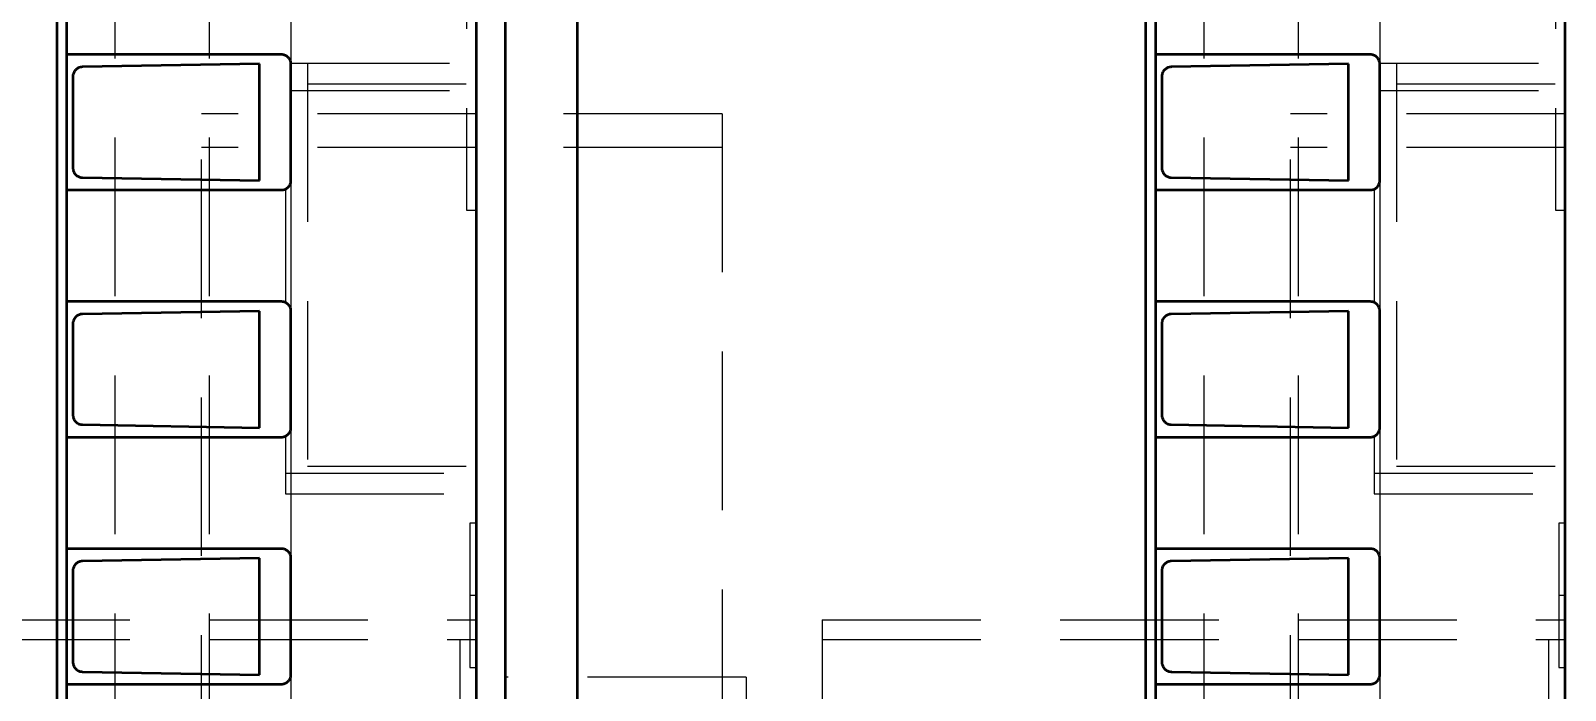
# Model space of a CAD drawing. Extents: x -891 to 6596, y -1 to 298.
# Drawn here: x -313.556 to -308.719, y 174.243 to 176.322 of the extents above; entities that cross this region are included whole.
import ezdxf

# ---------------------------------------------------------------- set-up
doc = ezdxf.new("R2010")
doc.units = 0
doc.header["$MEASUREMENT"] = 0
doc.linetypes.add('Center', pattern=[1.5, 0.45, -0.5, 0.05, -0.5])
doc.linetypes.add('DASHED', pattern=[0.75, 0.5, -0.25])
for name, color, linetype, lineweight in [('AM_0', 7, 'Continuous', 50), ('AM_7', 7, 'Center', 25), ('AM_9', 6, 'DASHED', 25)]:
    doc.layers.add(name, color=color, linetype=linetype, lineweight=lineweight)

msp = doc.modelspace()

# ---------------------------------------------------------------- linework, layer by layer
at = {"layer": 'AM_0'}
for p, q in [((-312.0602, 184.0331), (-312.0602, 164.4442)), ((-312.1521, 183.9868), (-312.1521, 174.0257)), ((-308.7196, 183.9868), (-308.7196, 174.0257)), ((-313.4731, 165.1427), (-313.4731, 180.0251)), ((-313.4428, 180.0251), (-313.4428, 164.8998)), ((-311.8324, 165.1458), (-311.8324, 180.0251)), ((-310.0406, 165.1427), (-310.0406, 180.0251)), ((-310.0103, 180.0251), (-310.0103, 164.8998)), ((-312.766, 176.2469), (-313.4428, 176.2469)), ((-309.3335, 176.2469), (-310.0103, 176.2469)), ((-312.8345, 176.2174), (-313.3933, 176.2077)), ((-312.8345, 175.8496), (-312.8345, 176.2174)), ((-312.7356, 175.8504), (-312.7356, 176.2165)), ((-309.402, 176.2174), (-309.9608, 176.2077)), ((-309.402, 175.8496), (-309.402, 176.2174)), ((-309.3031, 175.8504), (-309.3031, 176.2165)), ((-313.4232, 176.1773), (-313.4232, 175.8897)), ((-309.9907, 176.1773), (-309.9907, 175.8897)), ((-313.3933, 175.8593), (-312.8345, 175.8496)), ((-309.9608, 175.8593), (-309.402, 175.8496)), ((-313.4428, 175.8201), (-312.766, 175.8201)), ((-310.0103, 175.8201), (-309.3335, 175.8201)), ((-312.766, 175.4679), (-313.4428, 175.4679)), ((-309.3335, 175.4679), (-310.0103, 175.4679)), ((-312.8345, 175.4384), (-313.3933, 175.4287)), ((-312.8345, 175.0706), (-312.8345, 175.4384)), ((-312.7356, 175.0715), (-312.7356, 175.4376)), ((-309.402, 175.4384), (-309.9608, 175.4287)), ((-309.402, 175.0706), (-309.402, 175.4384)), ((-309.3031, 175.0715), (-309.3031, 175.4376)), ((-313.4232, 175.3983), (-313.4232, 175.1107)), ((-309.9907, 175.3983), (-309.9907, 175.1107)), ((-313.3933, 175.0804), (-312.8345, 175.0706)), ((-309.9608, 175.0804), (-309.402, 175.0706)), ((-313.4428, 175.0411), (-312.766, 175.0411)), ((-310.0103, 175.0411), (-309.3335, 175.0411)), ((-312.766, 174.689), (-313.4428, 174.689)), ((-309.3335, 174.689), (-310.0103, 174.689)), ((-312.8345, 174.6595), (-313.3933, 174.6497)), ((-312.8345, 174.2916), (-312.8345, 174.6595)), ((-312.7356, 174.2925), (-312.7356, 174.6586)), ((-309.402, 174.6595), (-309.9608, 174.6497)), ((-309.402, 174.2916), (-309.402, 174.6595)), ((-309.3031, 174.2925), (-309.3031, 174.6586)), ((-313.4232, 174.6194), (-313.4232, 174.3318)), ((-309.9907, 174.6194), (-309.9907, 174.3318)), ((-313.3933, 174.3014), (-312.8345, 174.2916)), ((-309.9608, 174.3014), (-309.402, 174.2916)), ((-313.4428, 174.2621), (-312.766, 174.2621)), ((-310.0103, 174.2621), (-309.3335, 174.2621))]:
    msp.add_line(p, q, dxfattribs=at)
for points in [[(-312.7356, 176.2165), (-312.7357, 176.2192), (-312.7361, 176.2218), (-312.7366, 176.2244), (-312.7374, 176.2269), (-312.7385, 176.2294), (-312.7397, 176.2317), (-312.7411, 176.234), (-312.7427, 176.2361), (-312.7445, 176.238), (-312.7465, 176.2398), (-312.7486, 176.2414), (-312.7508, 176.2428), (-312.7531, 176.2441), (-312.7556, 176.2451), (-312.7581, 176.2459), (-312.7607, 176.2465), (-312.7633, 176.2468), (-312.766, 176.2469)], [(-309.3031, 176.2165), (-309.3032, 176.2192), (-309.3036, 176.2218), (-309.3041, 176.2244), (-309.3049, 176.2269), (-309.306, 176.2294), (-309.3072, 176.2317), (-309.3086, 176.234), (-309.3102, 176.2361), (-309.312, 176.238), (-309.314, 176.2398), (-309.3161, 176.2414), (-309.3183, 176.2428), (-309.3206, 176.2441), (-309.3231, 176.2451), (-309.3256, 176.2459), (-309.3282, 176.2465), (-309.3308, 176.2468), (-309.3335, 176.2469)], [(-313.3933, 176.2077), (-313.396, 176.2075), (-313.3986, 176.2071), (-313.4012, 176.2065), (-313.4037, 176.2056), (-313.4061, 176.2046), (-313.4084, 176.2033), (-313.4107, 176.2019), (-313.4127, 176.2002), (-313.4146, 176.1984), (-313.4164, 176.1964), (-313.418, 176.1943), (-313.4194, 176.192), (-313.4205, 176.1896), (-313.4215, 176.1872), (-313.4223, 176.1846), (-313.4228, 176.182), (-313.4231, 176.1794), (-313.4232, 176.1773)], [(-309.9608, 176.2077), (-309.9635, 176.2075), (-309.9661, 176.2071), (-309.9687, 176.2065), (-309.9712, 176.2056), (-309.9736, 176.2046), (-309.9759, 176.2033), (-309.9782, 176.2019), (-309.9802, 176.2002), (-309.9821, 176.1984), (-309.9839, 176.1964), (-309.9855, 176.1943), (-309.9869, 176.192), (-309.988, 176.1896), (-309.989, 176.1872), (-309.9898, 176.1846), (-309.9903, 176.182), (-309.9906, 176.1794), (-309.9907, 176.1773)], [(-313.4232, 175.8897), (-313.4231, 175.8871), (-313.4227, 175.8844), (-313.4221, 175.8818), (-313.4213, 175.8793), (-313.4203, 175.8769), (-313.4191, 175.8745), (-313.4177, 175.8723), (-313.4161, 175.8702), (-313.4143, 175.8682), (-313.4123, 175.8664), (-313.4102, 175.8648), (-313.408, 175.8634), (-313.4056, 175.8622), (-313.4032, 175.8612), (-313.4007, 175.8604), (-313.3981, 175.8598), (-313.3955, 175.8595), (-313.3933, 175.8593)], [(-312.766, 175.8201), (-312.7633, 175.8202), (-312.7607, 175.8205), (-312.7581, 175.8211), (-312.7556, 175.8219), (-312.7531, 175.8229), (-312.7508, 175.8241), (-312.7486, 175.8256), (-312.7465, 175.8272), (-312.7445, 175.829), (-312.7427, 175.8309), (-312.7411, 175.833), (-312.7397, 175.8353), (-312.7385, 175.8376), (-312.7374, 175.8401), (-312.7366, 175.8426), (-312.7361, 175.8452), (-312.7357, 175.8478), (-312.7356, 175.8504)], [(-309.9907, 175.8897), (-309.9906, 175.8871), (-309.9902, 175.8844), (-309.9896, 175.8818), (-309.9888, 175.8793), (-309.9878, 175.8769), (-309.9866, 175.8745), (-309.9852, 175.8723), (-309.9836, 175.8702), (-309.9818, 175.8682), (-309.9798, 175.8664), (-309.9777, 175.8648), (-309.9755, 175.8634), (-309.9731, 175.8622), (-309.9707, 175.8612), (-309.9682, 175.8604), (-309.9656, 175.8598), (-309.9629, 175.8595), (-309.9608, 175.8593)], [(-309.3335, 175.8201), (-309.3308, 175.8202), (-309.3282, 175.8205), (-309.3256, 175.8211), (-309.3231, 175.8219), (-309.3206, 175.8229), (-309.3183, 175.8241), (-309.3161, 175.8256), (-309.314, 175.8272), (-309.312, 175.829), (-309.3102, 175.8309), (-309.3086, 175.833), (-309.3072, 175.8353), (-309.306, 175.8376), (-309.3049, 175.8401), (-309.3041, 175.8426), (-309.3036, 175.8452), (-309.3032, 175.8478), (-309.3031, 175.8504)], [(-312.7356, 175.4376), (-312.7357, 175.4402), (-312.7361, 175.4429), (-312.7366, 175.4454), (-312.7374, 175.448), (-312.7385, 175.4504), (-312.7397, 175.4528), (-312.7411, 175.455), (-312.7427, 175.4571), (-312.7445, 175.4591), (-312.7465, 175.4608), (-312.7486, 175.4625), (-312.7508, 175.4639), (-312.7531, 175.4651), (-312.7556, 175.4661), (-312.7581, 175.4669), (-312.7607, 175.4675), (-312.7633, 175.4678), (-312.766, 175.4679)], [(-309.3031, 175.4376), (-309.3032, 175.4402), (-309.3036, 175.4429), (-309.3041, 175.4454), (-309.3049, 175.448), (-309.306, 175.4504), (-309.3072, 175.4528), (-309.3086, 175.455), (-309.3102, 175.4571), (-309.312, 175.4591), (-309.314, 175.4608), (-309.3161, 175.4625), (-309.3183, 175.4639), (-309.3206, 175.4651), (-309.3231, 175.4661), (-309.3256, 175.4669), (-309.3282, 175.4675), (-309.3308, 175.4678), (-309.3335, 175.4679)], [(-313.3933, 175.4287), (-313.396, 175.4285), (-313.3986, 175.4281), (-313.4012, 175.4275), (-313.4037, 175.4267), (-313.4061, 175.4256), (-313.4084, 175.4244), (-313.4107, 175.4229), (-313.4127, 175.4212), (-313.4146, 175.4194), (-313.4164, 175.4174), (-313.418, 175.4153), (-313.4194, 175.413), (-313.4205, 175.4107), (-313.4215, 175.4082), (-313.4223, 175.4057), (-313.4228, 175.4031), (-313.4231, 175.4004), (-313.4232, 175.3983)], [(-309.9608, 175.4287), (-309.9635, 175.4285), (-309.9661, 175.4281), (-309.9687, 175.4275), (-309.9712, 175.4267), (-309.9736, 175.4256), (-309.9759, 175.4244), (-309.9782, 175.4229), (-309.9802, 175.4212), (-309.9821, 175.4194), (-309.9839, 175.4174), (-309.9855, 175.4153), (-309.9869, 175.413), (-309.988, 175.4107), (-309.989, 175.4082), (-309.9898, 175.4057), (-309.9903, 175.4031), (-309.9906, 175.4004), (-309.9907, 175.3983)], [(-313.4232, 175.1107), (-313.4231, 175.1081), (-313.4227, 175.1055), (-313.4221, 175.1029), (-313.4213, 175.1004), (-313.4203, 175.0979), (-313.4191, 175.0956), (-313.4177, 175.0933), (-313.4161, 175.0912), (-313.4143, 175.0893), (-313.4123, 175.0875), (-313.4102, 175.0859), (-313.408, 175.0844), (-313.4056, 175.0832), (-313.4032, 175.0822), (-313.4007, 175.0814), (-313.3981, 175.0808), (-313.3955, 175.0805), (-313.3933, 175.0804)], [(-312.766, 175.0411), (-312.7633, 175.0412), (-312.7607, 175.0416), (-312.7581, 175.0421), (-312.7556, 175.0429), (-312.7531, 175.044), (-312.7508, 175.0452), (-312.7486, 175.0466), (-312.7465, 175.0482), (-312.7445, 175.05), (-312.7427, 175.052), (-312.7411, 175.0541), (-312.7397, 175.0563), (-312.7385, 175.0586), (-312.7374, 175.0611), (-312.7366, 175.0636), (-312.7361, 175.0662), (-312.7357, 175.0688), (-312.7356, 175.0715)], [(-309.9907, 175.1107), (-309.9906, 175.1081), (-309.9902, 175.1055), (-309.9896, 175.1029), (-309.9888, 175.1004), (-309.9878, 175.0979), (-309.9866, 175.0956), (-309.9852, 175.0933), (-309.9836, 175.0912), (-309.9818, 175.0893), (-309.9798, 175.0875), (-309.9777, 175.0859), (-309.9755, 175.0844), (-309.9731, 175.0832), (-309.9707, 175.0822), (-309.9682, 175.0814), (-309.9656, 175.0808), (-309.9629, 175.0805), (-309.9608, 175.0804)], [(-309.3335, 175.0411), (-309.3308, 175.0412), (-309.3282, 175.0416), (-309.3256, 175.0421), (-309.3231, 175.0429), (-309.3206, 175.044), (-309.3183, 175.0452), (-309.3161, 175.0466), (-309.314, 175.0482), (-309.312, 175.05), (-309.3102, 175.052), (-309.3086, 175.0541), (-309.3072, 175.0563), (-309.306, 175.0586), (-309.3049, 175.0611), (-309.3041, 175.0636), (-309.3036, 175.0662), (-309.3032, 175.0688), (-309.3031, 175.0715)], [(-312.7356, 174.6586), (-312.7357, 174.6613), (-312.7361, 174.6639), (-312.7366, 174.6665), (-312.7374, 174.669), (-312.7385, 174.6714), (-312.7397, 174.6738), (-312.7411, 174.676), (-312.7427, 174.6781), (-312.7445, 174.6801), (-312.7465, 174.6819), (-312.7486, 174.6835), (-312.7508, 174.6849), (-312.7531, 174.6861), (-312.7556, 174.6871), (-312.7581, 174.6879), (-312.7607, 174.6885), (-312.7633, 174.6889), (-312.766, 174.689)], [(-309.3031, 174.6586), (-309.3032, 174.6613), (-309.3036, 174.6639), (-309.3041, 174.6665), (-309.3049, 174.669), (-309.306, 174.6714), (-309.3072, 174.6738), (-309.3086, 174.676), (-309.3102, 174.6781), (-309.312, 174.6801), (-309.314, 174.6819), (-309.3161, 174.6835), (-309.3183, 174.6849), (-309.3206, 174.6861), (-309.3231, 174.6871), (-309.3256, 174.6879), (-309.3282, 174.6885), (-309.3308, 174.6889), (-309.3335, 174.689)], [(-313.3933, 174.6497), (-313.396, 174.6496), (-313.3986, 174.6492), (-313.4012, 174.6485), (-313.4037, 174.6477), (-313.4061, 174.6466), (-313.4084, 174.6454), (-313.4107, 174.6439), (-313.4127, 174.6423), (-313.4146, 174.6404), (-313.4164, 174.6385), (-313.418, 174.6363), (-313.4194, 174.6341), (-313.4205, 174.6317), (-313.4215, 174.6292), (-313.4223, 174.6267), (-313.4228, 174.6241), (-313.4231, 174.6215), (-313.4232, 174.6194)], [(-309.9608, 174.6497), (-309.9635, 174.6496), (-309.9661, 174.6492), (-309.9687, 174.6485), (-309.9712, 174.6477), (-309.9736, 174.6466), (-309.9759, 174.6454), (-309.9782, 174.6439), (-309.9802, 174.6423), (-309.9821, 174.6404), (-309.9839, 174.6385), (-309.9855, 174.6363), (-309.9869, 174.6341), (-309.988, 174.6317), (-309.989, 174.6292), (-309.9898, 174.6267), (-309.9903, 174.6241), (-309.9906, 174.6215), (-309.9907, 174.6194)], [(-313.4232, 174.3318), (-313.4231, 174.3291), (-313.4227, 174.3265), (-313.4221, 174.3239), (-313.4213, 174.3214), (-313.4203, 174.3189), (-313.4191, 174.3166), (-313.4177, 174.3144), (-313.4161, 174.3122), (-313.4143, 174.3103), (-313.4123, 174.3085), (-313.4102, 174.3069), (-313.408, 174.3055), (-313.4056, 174.3042), (-313.4032, 174.3032), (-313.4007, 174.3024), (-313.3981, 174.3019), (-313.3955, 174.3015), (-313.3933, 174.3014)], [(-309.9907, 174.3318), (-309.9906, 174.3291), (-309.9902, 174.3265), (-309.9896, 174.3239), (-309.9888, 174.3214), (-309.9878, 174.3189), (-309.9866, 174.3166), (-309.9852, 174.3144), (-309.9836, 174.3122), (-309.9818, 174.3103), (-309.9798, 174.3085), (-309.9777, 174.3069), (-309.9755, 174.3055), (-309.9731, 174.3042), (-309.9707, 174.3032), (-309.9682, 174.3024), (-309.9656, 174.3019), (-309.9629, 174.3015), (-309.9608, 174.3014)], [(-312.766, 174.2621), (-312.7633, 174.2623), (-312.7607, 174.2626), (-312.7581, 174.2632), (-312.7556, 174.264), (-312.7531, 174.265), (-312.7508, 174.2662), (-312.7486, 174.2676), (-312.7465, 174.2692), (-312.7445, 174.271), (-312.7427, 174.273), (-312.7411, 174.2751), (-312.7397, 174.2773), (-312.7385, 174.2797), (-312.7374, 174.2821), (-312.7366, 174.2847), (-312.7361, 174.2872), (-312.7357, 174.2899), (-312.7356, 174.2925)], [(-309.3335, 174.2621), (-309.3308, 174.2623), (-309.3282, 174.2626), (-309.3256, 174.2632), (-309.3231, 174.264), (-309.3206, 174.265), (-309.3183, 174.2662), (-309.3161, 174.2676), (-309.314, 174.2692), (-309.312, 174.271), (-309.3102, 174.273), (-309.3086, 174.2751), (-309.3072, 174.2773), (-309.306, 174.2797), (-309.3049, 174.2821), (-309.3041, 174.2847), (-309.3036, 174.2872), (-309.3032, 174.2899), (-309.3031, 174.2925)]]:
    msp.add_lwpolyline(points, dxfattribs=at)
at = {"layer": 'AM_7'}
for p, q in [((-312.1511, 174.542), (-312.1723, 174.542)), ((-308.7186, 174.542), (-308.7398, 174.542))]:
    msp.add_line(p, q, dxfattribs=at)
at = {"layer": 'AM_9'}
for p, q in [((-312.1824, 180.5779), (-312.1824, 175.7568)), ((-308.7499, 180.5779), (-308.7499, 175.7568)), ((-313.2909, 178.985), (-313.2909, 165.1427)), ((-312.9933, 178.985), (-312.9933, 165.1427)), ((-309.8584, 178.985), (-309.8584, 165.1427)), ((-309.5608, 178.985), (-309.5608, 165.1427)), ((-312.7356, 176.6294), (-312.7356, 176.2165)), ((-309.3031, 176.6294), (-309.3031, 176.2165)), ((-312.7358, 176.2199), (-312.1521, 176.2199)), ((-312.6835, 176.2199), (-312.6835, 174.8624)), ((-309.3033, 176.2199), (-308.7196, 176.2199)), ((-309.251, 176.2199), (-309.251, 174.8624)), ((-312.6835, 176.1545), (-312.1521, 176.1545)), ((-309.251, 176.1545), (-308.7196, 176.1545)), ((-312.7356, 176.1334), (-312.1521, 176.1334)), ((-309.3031, 176.1334), (-308.7196, 176.1334)), ((-312.1521, 176.0605), (-313.0176, 176.0605)), ((-313.0176, 172.4162), (-313.0176, 176.0605)), ((-311.3769, 176.0605), (-312.0602, 176.0605)), ((-311.3769, 176.0605), (-311.3769, 172.4162)), ((-308.7196, 176.0605), (-309.5851, 176.0605)), ((-309.5851, 172.4162), (-309.5851, 176.0605)), ((-312.1521, 175.9542), (-313.0176, 175.9542)), ((-311.3769, 175.9542), (-312.0602, 175.9542)), ((-308.7196, 175.9542), (-309.5851, 175.9542)), ((-312.7356, 175.8504), (-312.7356, 175.4376)), ((-309.3031, 175.8504), (-309.3031, 175.4376)), ((-312.7534, 175.8228), (-312.7534, 175.4652)), ((-309.3209, 175.8228), (-309.3209, 175.4652)), ((-312.1824, 175.7568), (-312.1521, 175.7568)), ((-308.7499, 175.7568), (-308.7196, 175.7568)), ((-312.7356, 175.0715), (-312.7356, 174.6586)), ((-309.3031, 175.0715), (-309.3031, 174.6586)), ((-312.7534, 175.0438), (-312.7534, 174.8624)), ((-309.3209, 175.0438), (-309.3209, 174.8624)), ((-312.7534, 174.9277), (-312.1521, 174.9277)), ((-312.6835, 174.9489), (-312.1521, 174.9489)), ((-309.3209, 174.9277), (-308.7196, 174.9277)), ((-309.251, 174.9489), (-308.7196, 174.9489)), ((-312.7534, 174.8624), (-312.1521, 174.8624)), ((-309.3209, 174.8624), (-308.7196, 174.8624)), ((-312.1521, 174.7698), (-312.1714, 174.7698)), ((-312.1714, 174.7698), (-312.1714, 174.3142)), ((-308.7196, 174.7698), (-308.7389, 174.7698)), ((-308.7389, 174.7698), (-308.7389, 174.3142)), ((-314.4935, 174.4646), (-312.1521, 174.4646)), ((-311.061, 174.4646), (-311.061, 167.3248)), ((-311.061, 174.4646), (-308.7196, 174.4646)), ((-314.4935, 174.4023), (-312.1521, 174.4023)), ((-312.2037, 174.4023), (-312.2037, 174.0923)), ((-311.061, 174.4023), (-308.7196, 174.4023)), ((-308.7712, 174.4023), (-308.7712, 174.0923)), ((-312.1714, 174.3142), (-312.1521, 174.3142)), ((-308.7389, 174.3142), (-308.7196, 174.3142)), ((-312.7356, 174.2925), (-312.7356, 173.8796)), ((-311.3009, 174.2839), (-312.0602, 174.2839)), ((-311.3009, 174.2839), (-311.3009, 167.5055)), ((-309.3031, 174.2925), (-309.3031, 173.8796))]:
    msp.add_line(p, q, dxfattribs=at)

doc.saveas('drawing.dxf')
